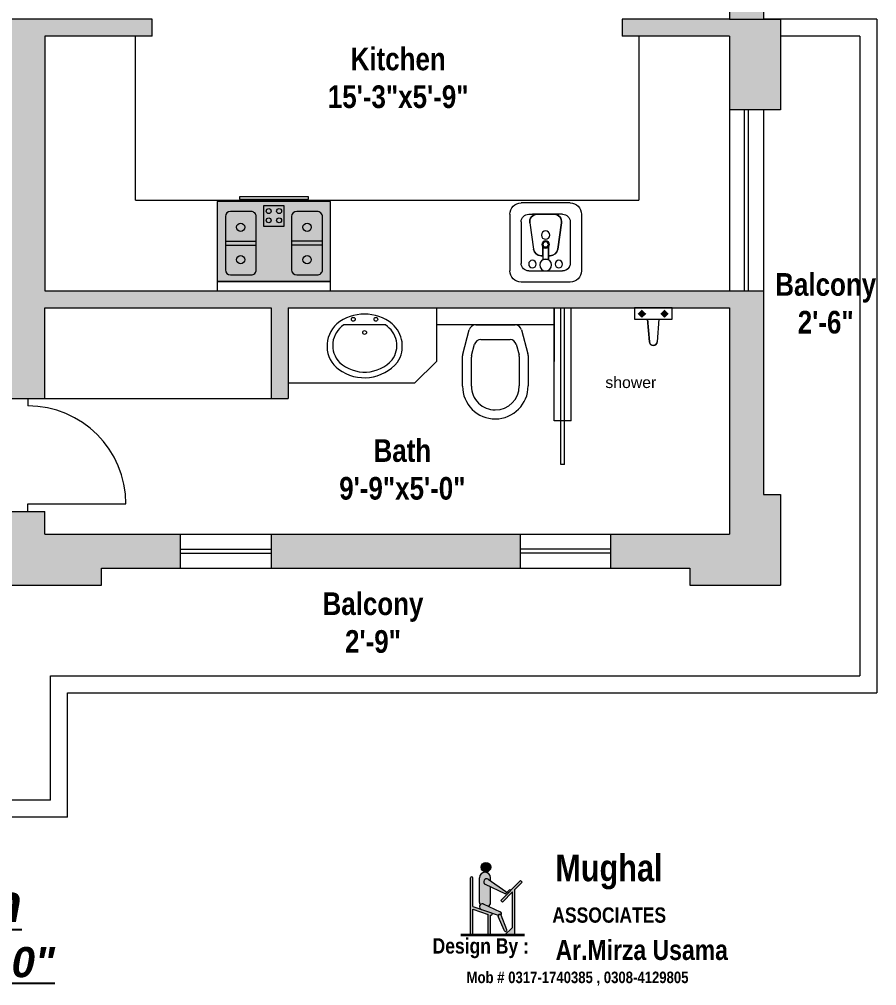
# Model space of a CAD drawing. Header units: inches. Extents: x 22513 to 23848, y -2930 to -2337.
# Drawn here: x 23149.1 to 23376.4, y -2930.2 to -2674.1 of the extents above; entities that cross this region are included whole.
import ezdxf

# ---------------------------------------------------------------- set-up
doc = ezdxf.new("R2010")
doc.units = ezdxf.units.IN
doc.header["$LTSCALE"] = 10
doc.header["$MEASUREMENT"] = 0
doc.layers.add('FURNITURE', color=144, linetype='Continuous', lineweight=9)
doc.layers.add('line', color=7, linetype='Continuous', lineweight=13)
doc.layers.add('text', color=7, linetype='Continuous')
doc.styles.add('ALL', font='', dxfattribs={"height": 8})
doc.styles.add('AVA', font='', dxfattribs={"height": 5})
doc.styles.add('DETAIL', font='arial.ttf', dxfattribs={"height": 6})
doc.styles.add('ROM', font='timesi.ttf', dxfattribs={"height": 5.5})
doc.styles.add('TECH', font='techb___.ttf', dxfattribs={"height": 2.5})
doc.styles.get('ALL').set_extended_font_data('Allegro BT')
doc.styles.get('AVA').set_extended_font_data('AvantGarde Bk BT')

# ---------------------------------------------------------------- blocks, each defined once
blk = doc.blocks.new('FURN-G127')
at = {"layer": 'FURNITURE', "color": 7, "linetype": 'Continuous'}
for p, q in [((994.907543, 653.856459), (973.7169, 653.856459)), ((973.7169, 653.856459), (973.7169, 623.862227)), ((997.339962, 653.879409), (994.875942, 653.879409)), ((994.875942, 653.879409), (994.875942, 623.876387)), ((994.907543, 623.862227), (994.907543, 653.856459)), ((997.339962, 623.876387), (997.339962, 653.879409)), ((991.772442, 651.745925), (977.693813, 651.745925)), ((984.183865, 651.745925), (984.183865, 643.576735)), ((985.29002, 651.673445), (985.29002, 643.500228)), ((973.06216, 648.009261), (972.482387, 648.009261)), ((972.482387, 648.009261), (972.482387, 629.746535)), ((973.06216, 629.746535), (973.06216, 648.009261)), ((976.321636, 650.373732), (976.321636, 644.936324)), ((993.144619, 644.936324), (993.144619, 650.373732)), ((977.693813, 643.564131), (991.772442, 643.564131)), ((980.211483, 641.612044), (974.82513, 641.612044)), ((974.82513, 641.612044), (974.82513, 636.153182)), ((980.211483, 636.153182), (980.211483, 641.612044)), ((974.82513, 636.153182), (980.211483, 636.153182)), ((976.321636, 632.828932), (976.321636, 627.391524)), ((991.772442, 634.201094), (977.693813, 634.201094)), ((984.183865, 626.019332), (984.183865, 634.188521)), ((985.29002, 626.091811), (985.29002, 634.265029)), ((993.144619, 627.391524), (993.144619, 632.828932)), ((972.482387, 629.746535), (973.06216, 629.746535)), ((977.693813, 626.019332), (991.772442, 626.019332)), ((973.7169, 623.862227), (994.907543, 623.862227)), ((994.875942, 623.876387), (997.339962, 623.876387))]:
    blk.add_line(p, q, dxfattribs=at)
for centre, radius in [((980.511013, 647.687789), 1.101392), ((989.100185, 647.687789), 1.101392), ((976.216274, 640.26921), 0.658514), ((978.669186, 640.26921), 0.658514), ((976.216274, 637.496016), 0.658514), ((978.669186, 637.496016), 0.658514), ((980.511013, 630.077468), 1.101392), ((989.100185, 630.077468), 1.101392)]:
    blk.add_circle(centre, radius, dxfattribs=at)
for centre, start, end in [((977.693813, 650.373732), 90.000003, 180.000005), ((991.772442, 650.373732), 0, 90.000003), ((977.693813, 644.936324), 180.000005, 270.000001), ((991.772442, 644.936324), 270.000001, 0), ((977.693813, 632.828932), 90.000003, 180.000005), ((991.772442, 632.828932), 0, 90.000003), ((977.693813, 627.391524), 180.000005, 270.000001), ((991.772442, 627.391524), 270.000001, 0)]:
    blk.add_arc(centre, 1.372175, start, end, dxfattribs=at)
blk = doc.blocks.new('FURN-G126')
at = {"layer": 'FURNITURE', "color": 63, "linetype": 'Continuous'}
for points in [[(994.875942, 623.876387), (994.875942, 653.856459), (973.7169, 653.856459)], [(973.7169, 653.856459), (973.7169, 623.862227), (994.875942, 623.876387)], [(973.7169, 623.862227), (994.907543, 623.862227), (994.875942, 623.876387)], [(994.907543, 623.862227), (994.907543, 623.876387), (994.875942, 623.876387)]]:
    blk.add_solid(points, dxfattribs=at)
at = {"layer": 'FURNITURE'}
blk.add_blockref('FURN-G127', (0, 0), dxfattribs=at)
blk = doc.blocks.new('A$C059041E0')
at = {"layer": 'FURNITURE', "color": 7, "linetype": 'Continuous'}
for p, q in [((3, 18.99), (18, 18.99)), ((0, 3), (0, 15.99)), ((5, 15.99), (16, 15.99)), ((21, 3), (21, 15.99)), ((3, 13.99), (3, 6)), ((3, 5), (3, 12.99)), ((5.28, 13.71), (12.28, 12.71)), ((18, 13.99), (18, 5)), ((3, 7.27), (3, 11.73)), ((11, 10.25), (15.04, 10.25)), ((14, 10.24), (14, 10.73)), ((11, 8.75), (15.04, 8.75)), ((14, 8.27), (14, 8.75)), ((5.28, 5.29), (12.28, 6.29)), ((5, 3), (16, 3)), ((3, 0), (18, 0))]:
    blk.add_line(p, q, dxfattribs=at)
at = {"layer": 'FURNITURE', "color": 121, "linetype": 'Continuous'}
blk.add_lwpolyline([(14, 10.73), (14, 10.25), (11, 10.25, 0.414214), (10.25, 9.5, 0.414214), (11, 8.75), (14, 8.75), (14, 8.27, -0.373238), (12.28, 6.29), (5.28, 5.29, -0.456412), (3, 7.27), (3, 11.73, -0.456412), (5.28, 13.71), (12.28, 12.71, -0.373238)], format="xyb", close=True, dxfattribs=at)
at = {"layer": 'FURNITURE', "color": 160, "linetype": 'Continuous'}
blk.add_lwpolyline([(17.18, 13, -1), (15.18, 13, -1)], format="xyb", close=True, dxfattribs=at)
at = {"layer": 'FURNITURE', "color": 250, "linetype": 'Continuous'}
for points in [[(9.62, 9.5, -1), (7.38, 9.5, -1)], [(12, 9.49, -1), (10, 9.49, -1)]]:
    blk.add_lwpolyline(points, format="xyb", close=True, dxfattribs=at)
at = {"layer": 'FURNITURE', "color": 31, "linetype": 'Continuous'}
for points in [[(11.75, 9.5, -1), (10.25, 9.5, -1)], [(18.01, 9.5, -1), (14.85, 9.5, -1)]]:
    blk.add_lwpolyline(points, format="xyb", close=True, dxfattribs=at)
at = {"layer": 'FURNITURE', "color": 51, "linetype": 'Continuous'}
blk.add_lwpolyline([(15.04, 8.75), (11, 8.75, 1), (11, 10.25), (15.04, 10.25, 0.124187), (14.85, 9.5, 0.124187)], format="xyb", close=True, dxfattribs=at)
at = {"layer": 'FURNITURE', "color": 1, "linetype": 'Continuous'}
blk.add_lwpolyline([(15.18, 6, -1), (17.18, 6, -1)], format="xyb", close=True, dxfattribs=at)
at = {"layer": 'FURNITURE', "color": 7, "linetype": 'Continuous'}
for centre, radius in [((16.18, 13), 1), ((8.5, 9.5), 1.12), ((11, 9.49), 1), ((11, 9.5), 0.75), ((16.43, 9.5), 1.58), ((16.18, 6), 1)]:
    blk.add_circle(centre, radius, dxfattribs=at)
for centre, radius, start, end in [((3, 15.99), 3, 90, 180), ((18, 15.99), 3, 0, 90), ((5, 13.99), 2, 90, 180), ((16, 13.99), 2, 0, 90), ((5, 11.73), 2, 81.8699, 180), ((12, 10.73), 2, 0, 81.8699), ((12, 8.27), 2, 278.1301, 0), ((5, 7.27), 2, 180, 278.1301), ((3, 3), 3, 180, 270), ((5, 5), 2, 180, 270), ((16, 5), 2, 264.8056, 0), ((16, 5), 2, 270, 0), ((18, 3), 3, 270, 0)]:
    blk.add_arc(centre, radius, start, end, dxfattribs=at)
blk = doc.blocks.new('A$C441F5749')
for color, points in [(173, [(15.57, 32.2, 1), (18.1, 32.2, 1)]), (173, [(18.06, 27), (16.77, 27.61, -1.177417), (17.53, 28.97), (18.06, 28.6), (18.06, 29.4, 1), (15.1, 29.4), (15.1, 22.81, 0.234511), (15.36, 22.33, -0.335176), (16.31, 22.42), (17.5, 21.86, 0.294708), (18.06, 22.72)]), (37, [(13.34, 29.36, 1), (12.71, 29.36), (12.71, 14.17), (13.34, 14.17), (13.34, 21.09), (17.46, 19.72), (17.46, 14.17), (18.09, 14.17), (18.09, 19.51, 1), (18.29, 20.11), (13.34, 21.76)]), (173, [(17.44, 29.03, 1), (16.63, 27.68), (21.81, 25.23, 0.848955), (22.18, 25.76)]), (37, [(23.88, 16.28), (21.76, 14.17), (24.51, 14.17), (24.51, 26.29), (26.46, 28.24), (26.01, 28.69), (20.75, 23.43), (21.2, 22.98), (23.88, 25.66)]), (173, [(20.1, 19.51, -0.537412), (20.79, 19.56, 0.49803), (20.71, 20.37), (16.14, 22.5, 1), (15.64, 20.99)]), (173, [(21.77, 15.37, 0.958222), (22.37, 15.61), (20.84, 19.47, 1), (20.09, 19.14)])]:
    blk.add_hatch(color=color).paths.add_polyline_path(points)
for p, q in [((12.71, 14.17), (12.71, 29.36)), ((13.34, 21.76), (13.34, 29.36)), ((15.1, 22.84), (15.1, 29.4)), ((17.44, 29.03), (22.09, 25.82)), ((18.06, 28.6), (18.06, 29.4)), ((26.01, 28.69), (20.75, 23.43)), ((26.46, 28.24), (24.51, 26.29)), ((26.46, 28.24), (26.01, 28.69)), ((16.63, 27.68), (21.81, 25.23)), ((18.06, 22.74), (18.06, 27)), ((23.88, 25.66), (21.2, 22.98)), ((23.15, 26.32), (22.48, 25.64)), ((22.7, 25.42), (22.48, 25.64)), ((23.38, 26.09), (23.15, 26.32)), ((23.88, 16.28), (23.88, 25.66)), ((24.51, 14.17), (24.51, 26.29)), ((21.2, 22.98), (20.75, 23.43)), ((13.34, 21.76), (20.1, 19.51)), ((13.34, 14.17), (13.34, 21.09)), ((13.34, 21.09), (17.46, 19.72)), ((16.14, 22.5), (20.61, 20.42)), ((17.46, 14.17), (17.46, 19.72)), ((18.09, 14.17), (18.09, 19.51)), ((21.77, 15.37), (20.09, 19.14)), ((22.36, 15.64), (20.84, 19.47)), ((21.76, 14.17), (23.88, 16.28))]:
    blk.add_line(p, q)
at = {"lineweight": 35}
blk.add_line((27.04, 14.17), (10.18, 14.17), dxfattribs=at)
blk.add_circle((16.84, 32.2), 1.27)
for centre, radius, start, end in [((16.58, 29.4), 1.48, 0, 180), ((13.03, 29.36), 0.316, 0, 180), ((17.04, 28.35), 0.791, 59.0482, 239.0482), ((21.95, 25.52), 0.33, 244.7277, 64.7277), ((15.72, 22.83), 0.615, 178.4526, 234.3394), ((15.89, 21.75), 0.791, 71.5651, 251.5651), ((17.12, 22.73), 0.945, 293.8169, 0.5005), ((18.19, 19.81), 0.316, 251.5651, 71.5651), ((20.46, 19.3), 0.413, 24.0407, 204.0407), ((20.45, 19.93), 0.511, 312.627, 71.5651), ((22.06, 15.51), 0.325, 204.0407, 24.0407)]:
    blk.add_arc(centre, radius, start, end)
at = {"layer": 'text', "attachment_point": 8}
for s, insert, char_height, style in [('{\\fTechnicBold|b0|i0|c2|p2;Mughal}', (49.44, 26.31), 7.0875, 'ALL'), ('{\\fTechnicBold|b0|i0|c2|p2;ASSOCIATES}', (49.51, 17.45), 4.05, 'ALL'), ('{\\fTechnicBold|b0|i0|c2|p2;Design By :}', (15.46, 8.08), 4.05, 'AVA'), ('{\\fTechnicBold|b0|i0|c2|p2;Ar.Mirza Usama}', (58.14, 7.55), 5.3156, 'ALL'), ('{\\fTechnicBold|b0|i0|c2|p2;Mob # 0317-1740385 , 0308-4129805}', (41.12, 0.82), 3.0375, 'AVA')]:
    blk.add_mtext(s, dxfattribs=dict(at, insert=insert, char_height=char_height, style=style))
blk = doc.blocks.new('FURN-G9')
at = {"layer": 'FURNITURE', "color": 1, "linetype": 'Continuous'}
for p, q in [((887.182337, 655.021351), (888.916124, 661.491932)), ((890.630915, 662.807728), (901.025324, 662.807728)), ((902.740107, 661.491932), (904.447954, 655.118184)), ((891.956415, 658.885518), (899.699816, 658.885518)), ((889.533014, 654.701588), (890.317018, 657.627553)), ((901.33922, 657.627553), (902.097284, 654.79842)), ((887.121851, 646.529988), (887.121851, 654.561879)), ((889.475176, 646.529988), (889.475176, 654.262318)), ((902.155115, 654.35915), (902.155115, 646.589253)), ((904.50844, 654.65868), (904.50844, 646.589253))]:
    blk.add_line(p, q, dxfattribs=at)
for centre, radius, start, end in [((890.630915, 661.03246), 1.77528, 90.000003, 164.999994), ((901.025324, 661.03246), 1.77528, 15.000006, 90.000003), ((891.956415, 657.188282), 1.697231, 90.000003, 164.999994), ((899.699816, 657.188282), 1.697231, 15, 90.000003), ((888.897127, 654.561879), 1.77528, 164.999994, 180.000005), ((891.172411, 654.262318), 1.697231, 164.999994, 180.000005), ((900.45788, 654.35915), 1.697231, 0, 14.999999), ((902.733164, 654.65868), 1.77528, 0, 15.000009), ((895.785608, 646.529988), 8.663759, 180.000005, 270.195344), ((895.785608, 646.529988), 6.31043, 180.000005, 270.195344), ((895.785402, 646.589253), 6.369707, 270.195344, 0), ((895.785402, 646.589253), 8.723038, 270.195344, 0)]:
    blk.add_arc(centre, radius, start, end, dxfattribs=at)
blk = doc.blocks.new('A$C798139F2')
at = {"layer": 'line', "color": 251}
for p, q in [((4.5, 31.21), (0, 31.21)), ((4.5, 31.21), (4.5, 0)), ((4.5, 0.09), (0, 0.09))]:
    blk.add_line(p, q, dxfattribs=at)
at = {"layer": 'line', "color": 251, "rotation": 90}
blk.add_blockref('FURN-G9', (667.31, -880.18), dxfattribs=at)
blk = doc.blocks.new('FURN-G98')
at = {"layer": 'FURNITURE', "color": 1, "linetype": 'Continuous'}
blk.add_line((867.673189, 659.27866), (867.673189, 648.278812), dxfattribs=at)
for centre in [(866.173189, 656.77866), (869.673128, 653.778721), (866.173189, 650.778721)]:
    blk.add_circle(centre, 0.5, dxfattribs=at)
for centre, radius, start, end in [((873.265024, 655.968662), 7.8163, 57.012296, 139.055862), ((876.518831, 653.776676), 11.720215, 141.386282, 218.875925), ((873.124514, 655.949619), 6.387447, 53.629163, 148.588197), ((870.312021, 653.786716), 9.845939, 317.647236, 47.905256), ((870.111383, 653.686008), 11.533569, 323.756458, 50.028127), ((873.089006, 651.754307), 6.435084, 212.689741, 314.36115), ((873.219522, 651.608158), 7.800024, 221.687136, 322.568114)]:
    blk.add_arc(centre, radius, start, end, dxfattribs=at)

msp = doc.modelspace()

# ---------------------------------------------------------------- hatches: boundary and pattern name
at = {"layer": 'line'}
h = msp.add_hatch(color=38, dxfattribs=at)
h.paths.add_polyline_path([(22990.886, -2567.579), (23145.386, -2567.579), (23145.386, -2558.579), (23055.386, -2558.579), (23055.386, -2554.079), (23050.886, -2554.079), (23050.886, -2558.579), (22990.886, -2558.579), (22990.886, -2474.579), (23016.386, -2474.579), (23016.386, -2470.079), (22990.886, -2470.079), (22990.886, -2345.579), (23050.886, -2345.579), (23055.386, -2345.579), (23055.386, -2336.579), (22981.886, -2336.579), (22981.886, -2819.517), (23052.386, -2819.517), (23052.386, -2815.017), (22990.886, -2815.017), (22990.886, -2683.079), (23100.286, -2683.079), (23100.286, -2674.079), (22990.886, -2674.079)])
h.paths.add_polyline_path([(23155.886, -2678.579), (23184.386, -2678.579), (23184.386, -2674.079), (23155.886, -2674.079), (23142.286, -2674.079), (23142.286, -2683.079), (23146.886, -2683.079), (23146.886, -2755.017), (23146.886, -2774.517), (23155.886, -2774.517), (23155.886, -2750.517), (23215.886, -2750.517), (23215.886, -2774.517), (23220.386, -2774.517), (23220.386, -2750.517), (23337.386, -2750.517), (23337.386, -2810.517), (23305.886, -2810.517), (23305.886, -2819.517), (23326.886, -2819.517), (23326.886, -2824.017), (23350.886, -2824.017), (23350.886, -2800.017), (23346.386, -2800.017), (23346.386, -2746.017), (23337.386, -2746.017), (23155.886, -2746.017)])
h.paths.add_polyline_path([(23191.886, -2810.517), (23155.886, -2810.517), (23155.886, -2804.517), (23146.886, -2804.517), (23146.886, -2815.017), (23131.886, -2815.017), (23131.886, -2819.517), (23146.886, -2819.517), (23146.886, -2824.017), (23170.886, -2824.017), (23170.886, -2819.517), (23191.886, -2819.517)])
h.paths.add_polyline_path([(23281.886, -2810.517), (23215.886, -2810.517), (23215.886, -2815.017), (23215.886, -2819.517), (23281.886, -2819.517)], flags=16)
h.paths.add_polyline_path([(23350.886, -2674.079), (23337.386, -2674.079), (23308.886, -2674.079), (23308.886, -2678.579), (23337.386, -2678.579), (23337.386, -2698.017), (23346.386, -2698.017), (23346.386, -2698.079), (23350.886, -2698.079)], flags=17)
h.paths.add_polyline_path([(23346.386, -2657.579), (23337.386, -2657.579), (23337.386, -2674.079), (23346.386, -2674.079)])
h.paths.add_polyline_path([(23346.386, -2554.079), (23337.386, -2554.079), (23337.386, -2558.579), (23242.886, -2558.579), (23242.886, -2567.579), (23337.386, -2567.579), (23337.386, -2572.829), (23346.386, -2572.829)])
h.paths.add_polyline_path([(23200.886, -2558.579), (23196.386, -2558.579), (23196.386, -2410.079), (23302.886, -2410.079), (23302.886, -2405.579), (23196.386, -2405.579), (23196.386, -2381.579), (23187.386, -2381.579), (23187.386, -2390.579), (23191.886, -2390.579), (23191.886, -2558.579), (23187.386, -2558.579), (23187.386, -2567.579), (23200.886, -2567.579)])
h.paths.add_polyline_path([(23095.886, -2381.579), (23055.386, -2381.579), (23050.886, -2381.579), (23050.886, -2386.079), (23050.886, -2470.079), (23046.386, -2470.079), (23046.386, -2474.579), (23050.886, -2474.579), (23050.886, -2518.079), (23055.386, -2518.079), (23055.386, -2390.579), (23095.886, -2390.579)], flags=17)
h.paths.add_polyline_path([(23376.386, -2341.079), (23346.386, -2341.079), (23346.386, -2336.579), (23191.886, -2336.579), (23191.886, -2345.579), (23196.386, -2345.579), (23371.886, -2345.579), (23371.886, -2405.579), (23367.386, -2405.579), (23332.886, -2405.579), (23332.886, -2410.079), (23337.386, -2410.079), (23337.386, -2494.079), (23346.386, -2494.079), (23346.386, -2410.079), (23376.386, -2410.079), (23376.386, -2390.579)])
h.paths.add_polyline_path([(23009.605, -2415.206), (23059.906, -2415.206), (23059.906, -2438.153), (23009.605, -2438.153)], flags=25)

# ---------------------------------------------------------------- linework, layer by layer
at = {"layer": 'FURNITURE', "color": 7, "linetype": 'Continuous'}
for p, q in [((23314.161, -2753.017), (23313.161, -2752.017)), ((23315.161, -2752.017), (23314.161, -2753.017)), ((23320.161, -2753.017), (23319.161, -2752.017)), ((23321.161, -2752.017), (23320.161, -2753.017)), ((23315.661, -2753.517), (23316.161, -2759.517)), ((23318.661, -2753.517), (23318.161, -2759.517))]:
    msp.add_line(p, q, dxfattribs=at)
msp.add_lwpolyline([(23322.161, -2750.517), (23312.161, -2750.517), (23312.161, -2753.517), (23322.161, -2753.517)], close=True, dxfattribs=at)
at = {"layer": 'FURNITURE', "color": 51, "linetype": 'Continuous'}
msp.add_lwpolyline([(23316.161, -2759.517), (23315.661, -2753.517), (23318.661, -2753.517), (23318.161, -2759.517, -1)], format="xyb", close=True, dxfattribs=at)
at = {"layer": 'FURNITURE', "color": 7, "linetype": 'Continuous'}
msp.add_arc((23317.161, -2759.517), 1, 180, 360, dxfattribs=at)
at = {"layer": 'FURNITURE', "color": 1, "linetype": 'Continuous'}
msp.add_solid([(23314.161, -2753.017), (23313.161, -2752.017), (23315.161, -2752.017), (23314.161, -2751.017)], dxfattribs=at)
at = {"layer": 'FURNITURE', "color": 162, "linetype": 'Continuous'}
msp.add_solid([(23319.161, -2752.017), (23320.161, -2751.017), (23320.161, -2753.017), (23321.161, -2752.017)], dxfattribs=at)
at = {"layer": 'line'}
for p, q in [((23346.386, -2410.079), (23346.386, -2674.079)), ((23337.386, -2567.579), (23337.386, -2674.079)), ((23155.886, -2674.079), (23142.286, -2674.079)), ((23184.386, -2674.079), (23155.886, -2674.079)), ((23308.886, -2674.079), (23308.886, -2678.579)), ((23337.386, -2674.079), (23308.886, -2674.079)), ((23337.386, -2674.079), (23350.886, -2674.079)), ((23350.886, -2674.079), (23350.886, -2698.079)), ((23155.886, -2678.579), (23155.886, -2746.017)), ((23184.386, -2678.579), (23155.886, -2678.579)), ((23337.386, -2678.579), (23308.886, -2678.579)), ((23337.386, -2678.579), (23337.386, -2746.017)), ((23337.386, -2698.017), (23346.386, -2698.017)), ((23341.386, -2746.017), (23341.386, -2698.017)), ((23342.386, -2746.017), (23342.386, -2698.017)), ((23346.386, -2698.017), (23346.386, -2800.017)), ((23350.886, -2698.079), (23346.386, -2698.079)), ((23155.886, -2746.017), (23337.386, -2746.017)), ((23337.386, -2746.017), (23346.386, -2746.017)), ((23155.886, -2750.517), (23215.886, -2750.517)), ((23155.886, -2774.517), (23155.886, -2750.517)), ((23215.886, -2750.517), (23215.886, -2774.517)), ((23220.386, -2750.517), (23337.386, -2750.517)), ((23220.386, -2750.517), (23220.386, -2774.517)), ((23290.886, -2780.517), (23290.886, -2750.517)), ((23295.386, -2780.517), (23295.386, -2750.517)), ((23337.386, -2750.517), (23337.386, -2810.517)), ((23146.886, -2774.517), (23155.886, -2774.517)), ((23151.386, -2774.517), (23151.386, -2776.517)), ((23215.886, -2774.517), (23220.386, -2774.517)), ((23295.386, -2780.517), (23290.886, -2780.517)), ((23346.386, -2800.017), (23350.886, -2800.017)), ((23350.886, -2800.017), (23350.886, -2824.017)), ((23151.386, -2804.517), (23151.386, -2802.517)), ((23151.386, -2802.517), (23177.386, -2802.517)), ((23146.886, -2804.517), (23155.886, -2804.517)), ((23155.886, -2810.517), (23155.886, -2804.517)), ((23155.886, -2810.517), (23337.386, -2810.517)), ((23191.886, -2819.517), (23191.886, -2810.517)), ((23215.886, -2810.517), (23215.886, -2815.017)), ((23281.886, -2810.517), (23281.886, -2819.517)), ((23305.886, -2819.517), (23305.886, -2810.517)), ((23191.886, -2814.517), (23215.886, -2814.517)), ((23191.886, -2815.517), (23215.886, -2815.517)), ((23215.886, -2815.017), (23215.886, -2819.517)), ((23305.886, -2814.517), (23281.886, -2814.517)), ((23305.886, -2815.517), (23281.886, -2815.517)), ((23170.886, -2819.517), (23326.886, -2819.517)), ((23170.886, -2824.017), (23170.886, -2819.517)), ((23326.886, -2819.517), (23326.886, -2824.017)), ((23146.886, -2824.017), (23170.886, -2824.017)), ((23326.886, -2824.017), (23350.886, -2824.017))]:
    msp.add_line(p, q, dxfattribs=at)
at = {"layer": 'line', "color": 0}
msp.add_line((23184.386, -2678.579), (23184.386, -2674.079), dxfattribs=at)
at = {"layer": 'line', "color": 8}
for p, q in [((23376.386, -2674.079), (23346.386, -2674.079)), ((23376.386, -2674.079), (23376.386, -2852.517)), ((23179.886, -2722.017), (23179.886, -2678.579)), ((23313.386, -2678.579), (23313.386, -2722.017)), ((23371.886, -2678.579), (23350.886, -2678.579)), ((23371.886, -2678.579), (23371.886, -2848.017)), ((23179.886, -2722.017), (23313.386, -2722.017)), ((23259.679, -2750.517), (23259.679, -2764.747)), ((23290.886, -2750.517), (23290.886, -2764.747)), ((23259.679, -2764.747), (23253.916, -2770.512)), ((23253.916, -2770.512), (23220.386, -2770.512)), ((23155.886, -2774.517), (23215.886, -2774.517)), ((23157.386, -2848.017), (23371.886, -2848.017)), ((23157.386, -2881.017), (23157.386, -2848.017)), ((23161.886, -2852.517), (23376.386, -2852.517)), ((23161.886, -2885.517), (23161.886, -2852.517)), ((23157.386, -2881.017), (22986.386, -2881.017)), ((23161.886, -2885.517), (22981.886, -2885.517))]:
    msp.add_line(p, q, dxfattribs=at)
at = {"layer": 'line', "color": 4}
for p, q in [((23292.636, -2792.095), (23292.636, -2750.517)), ((23293.636, -2792.095), (23293.636, -2750.517)), ((23293.636, -2792.095), (23292.636, -2792.095))]:
    msp.add_line(p, q, dxfattribs=at)
at = {"layer": 'line'}
msp.add_arc((23151.386, -2802.517), 26, 0, 90, dxfattribs=at)

# ---------------------------------------------------------------- block references
at = {"layer": 'FURNITURE', "rotation": 270}
for name, p in [('FURN-G126', (22577.735, -1748.677)), ('FURN-G98', (22586.876, -1887.403))]:
    msp.add_blockref(name, p, dxfattribs=at)
at = {"layer": 'line', "color": 0, "xscale": -1, "rotation": 90}
msp.add_blockref('A$C059041E0', (23298.144, -2722.747), dxfattribs=at)
at = {"layer": 'line', "rotation": 270}
msp.add_blockref('A$C798139F2', (23259.679, -2750.517), dxfattribs=at)
at = {"layer": 'line', "color": 0}
msp.add_blockref('A$C441F5749', (23255.978, -2930.984), dxfattribs=at)

# ---------------------------------------------------------------- texts
at = {"layer": 'line', "char_height": 6, "attachment_point": 2, "style": 'TECH'}
for s, insert in [('Kitchen\\P15\'-3"x5\'-9"', (23249.558, -2681.58)), ('Balcony\\P2\'-6" ', (23362.882, -2741.336)), ('Bath\\P9\'-9"x5\'-0"', (23250.664, -2785.358)), ('Balcony\\P2\'-9" ', (23242.883, -2825.943))]:
    msp.add_mtext(s, dxfattribs=dict(at, insert=insert))
at = {"layer": 'line', "insert": (23304.465, -2768.787), "char_height": 3, "width": 9.35909, "attachment_point": 1, "style": 'DETAIL'}
msp.add_mtext('shower', dxfattribs=at)
at = {"layer": 'text', "insert": (23098.61, -2903.254), "char_height": 10, "width": 201.4375, "attachment_point": 2, "style": 'ROM'}
msp.add_mtext('{\\fArial|b1|i1|c0|p34;\\LFirst Floor Plan\\P\\H0.8x;Plot Size=30\'-0"x45\'-0"}', dxfattribs=at)

doc.saveas('drawing.dxf')
